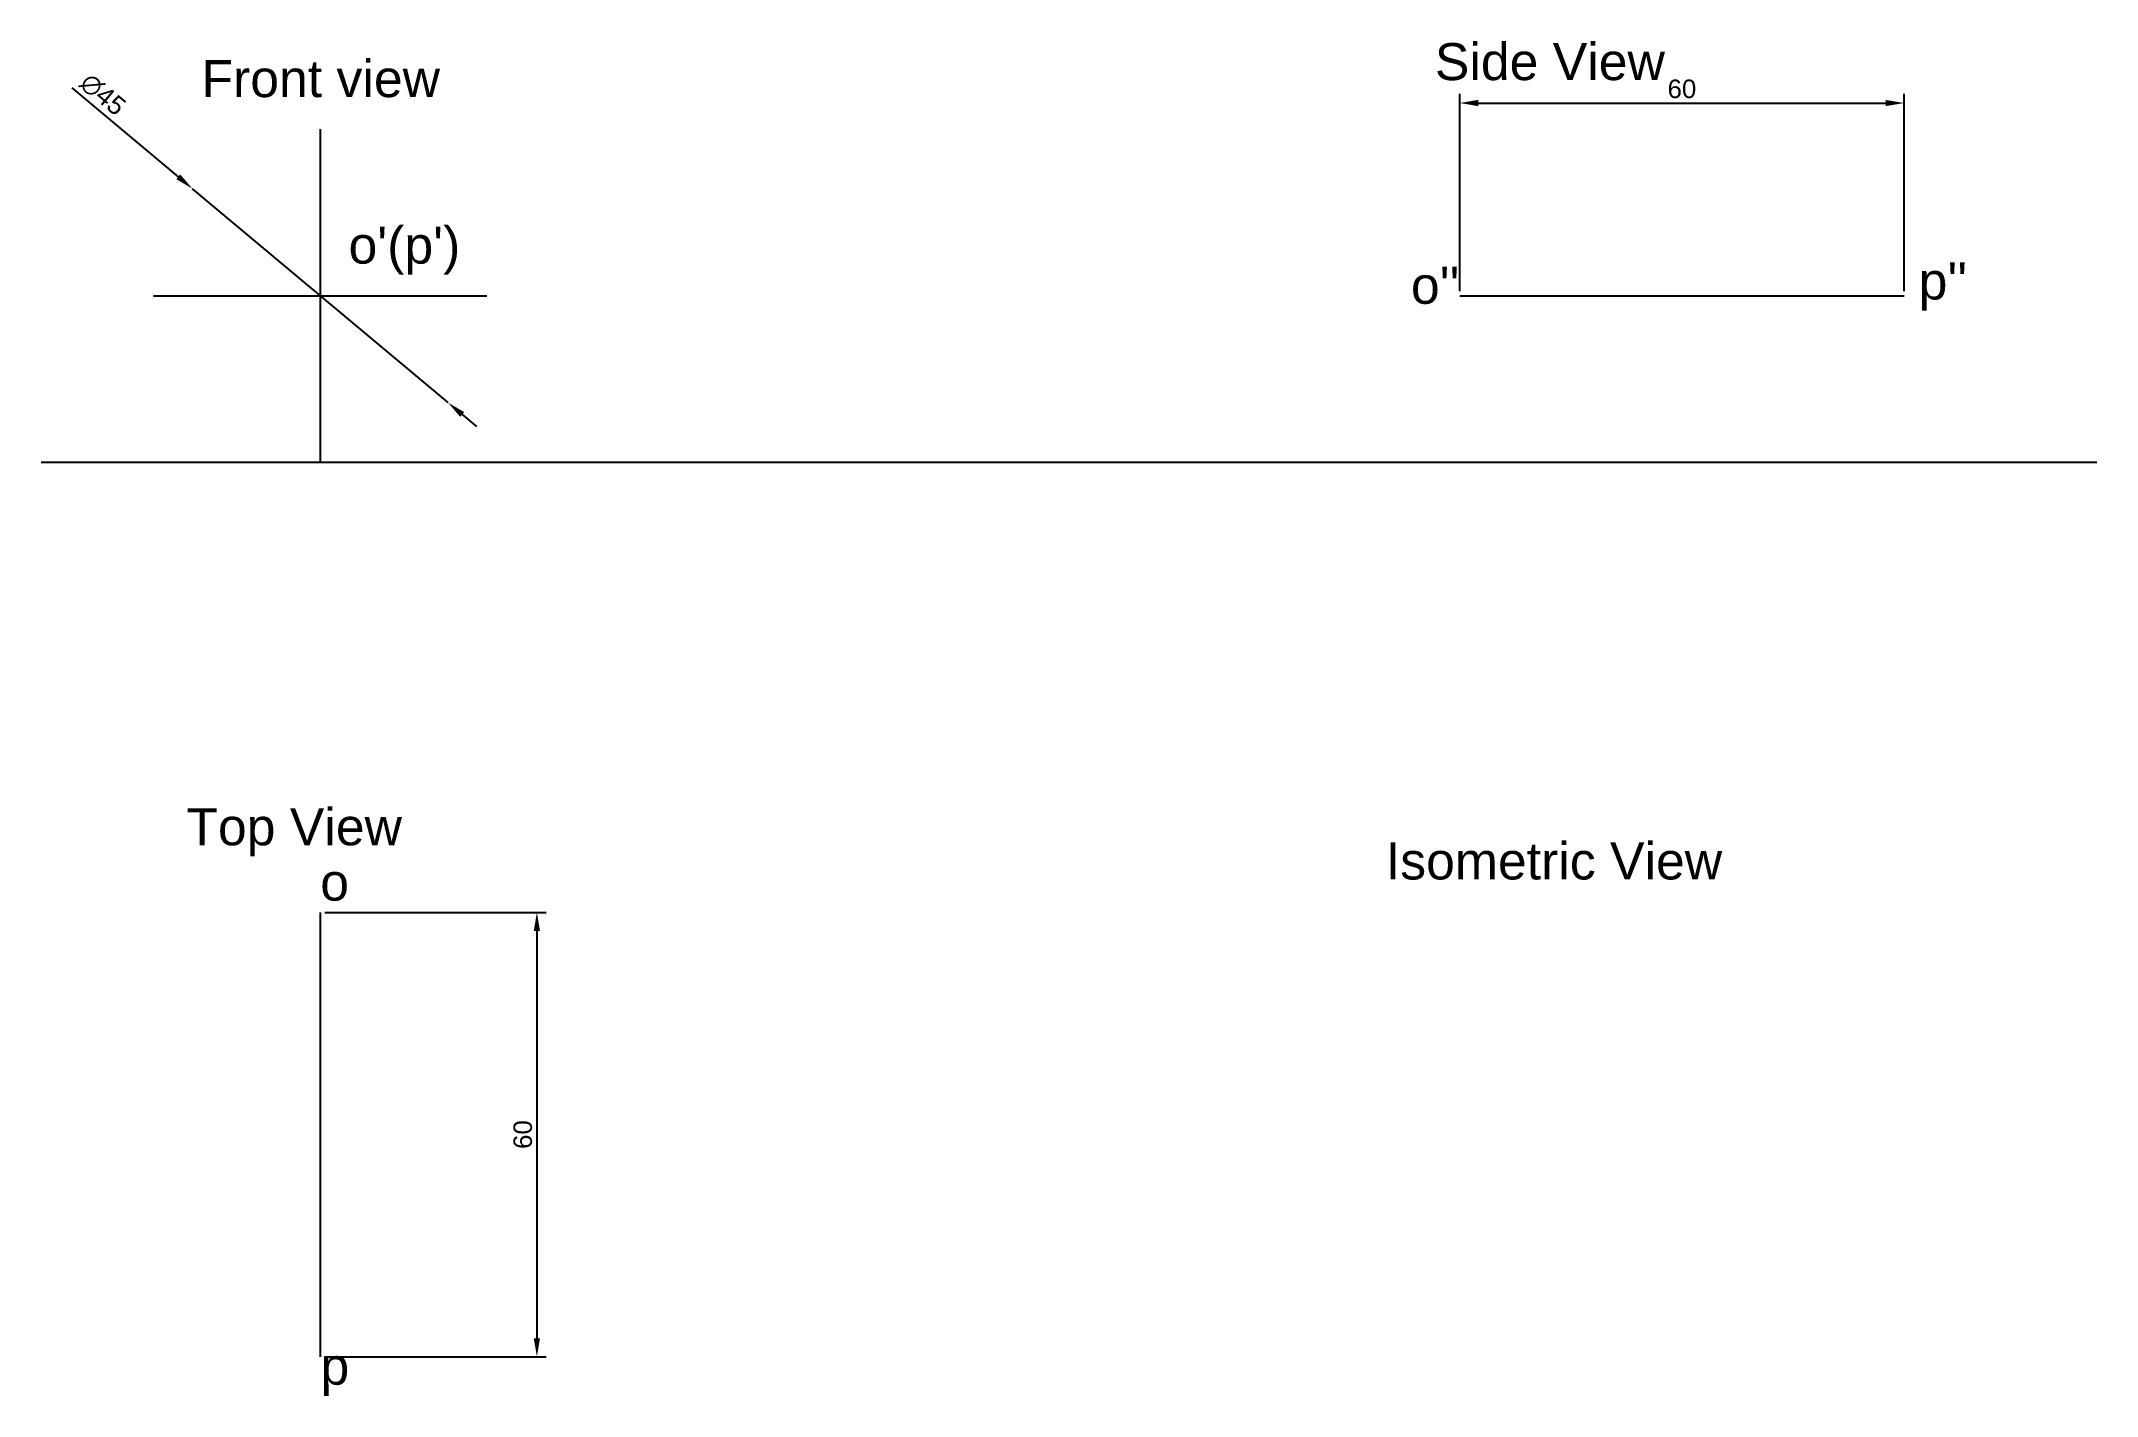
# Paper-space layout 'wk6_Q2' of a CAD drawing. Header units: millimetres. Extents: x 13 to 290, y 14 to 197.
import ezdxf

# ---------------------------------------------------------------- set-up
doc = ezdxf.new("R2010")
doc.units = ezdxf.units.MM
doc.styles.get("Standard").update_dxf_attribs({"font": 'arial.ttf'})
doc.dimstyles.new('ISO-25', dxfattribs={"dimtxt": 2.5, "dimasz": 2.5, "dimexe": 1.25, "dimexo": 0.625, "dimtad": 1, "dimtxsty": 'Standard', "dimcen": 2.5, "dimadec": 0, "dimazin": 0, "dimtfac": 1, "dimtmove": 0, "dimatfit": 3, "dimfxl": 1, "dimarcsym": 0})

# ---------------------------------------------------------------- blocks, each defined once
blk = doc.blocks.new('*D17')
at = {"color": 0, "lineweight": -2, "transparency": 16777216}
for p, q in [((16.8, 190.83), (31.16, 178.82)), ((67.58, 148.33), (33.07, 177.21)), ((69.5, 146.73), (71.42, 145.12))]:
    blk.add_line(p, q, dxfattribs=at)
at = {"color": 0, "transparency": 16777216}
for points in [[(31.42, 179.14), (30.89, 178.5), (33.07, 177.21)], [(69.77, 147.05), (69.23, 146.41), (67.58, 148.33)]]:
    blk.add_solid(points, dxfattribs=at)
at = {"layer": 'Defpoints', "color": 0, "transparency": 16777216}
for p in [(33.07, 177.21), (67.58, 148.33)]:
    blk.add_point(p, dxfattribs=at)
at = {"color": 0, "transparency": 16777216, "insert": (20.97, 189.92), "char_height": 2.5, "attachment_point": 5, "rotation": 320.0743}
blk.add_mtext('∅45', dxfattribs=at)
blk = doc.blocks.new('*D18')
at = {"color": 0, "lineweight": -2, "transparency": 16777216}
for p, q in [((50.95, 79.52), (80.83, 79.52)), ((79.58, 77.02), (79.58, 22.02)), ((50.95, 19.52), (80.83, 19.52))]:
    blk.add_line(p, q, dxfattribs=at)
at = {"color": 0, "transparency": 16777216}
for points in [[(79.16, 77.02), (80, 77.02), (79.58, 79.52)], [(79.16, 22.02), (80, 22.02), (79.58, 19.52)]]:
    blk.add_solid(points, dxfattribs=at)
at = {"layer": 'Defpoints', "color": 0, "transparency": 16777216}
for p in [(50.33, 79.52), (50.33, 19.52), (79.58, 19.52)]:
    blk.add_point(p, dxfattribs=at)
at = {"color": 0, "transparency": 16777216, "insert": (77.68, 49.52), "char_height": 2.5, "attachment_point": 5, "rotation": 90}
blk.add_mtext('60', dxfattribs=at)
blk = doc.blocks.new('*D19')
at = {"color": 0, "lineweight": -2, "transparency": 16777216}
for p, q in [((204.19, 163.4), (204.19, 190.03)), ((206.69, 188.78), (261.69, 188.78)), ((264.19, 163.4), (264.19, 190.03))]:
    blk.add_line(p, q, dxfattribs=at)
at = {"color": 0, "transparency": 16777216}
for points in [[(206.69, 189.2), (206.69, 188.36), (204.19, 188.78)], [(261.69, 189.2), (261.69, 188.36), (264.19, 188.78)]]:
    blk.add_solid(points, dxfattribs=at)
at = {"layer": 'Defpoints', "color": 0, "transparency": 16777216}
for p in [(264.19, 188.78), (204.19, 162.77), (264.19, 162.77)]:
    blk.add_point(p, dxfattribs=at)
at = {"color": 0, "transparency": 16777216, "insert": (234.19, 190.68), "char_height": 2.5, "attachment_point": 5}
blk.add_mtext('60', dxfattribs=at)

psp = doc.layouts.new('wk6_Q2')

# ---------------------------------------------------------------- linework, layer by layer
for p, q in [((50.328, 185.272), (50.328, 140.272)), ((27.828, 162.772), (72.828, 162.772)), ((204.193, 162.772), (264.193, 162.772)), ((12.637, 140.272), (290.221, 140.272)), ((50.328, 79.519), (50.328, 19.519))]:
    psp.add_line(p, q)

# ---------------------------------------------------------------- texts
for s, p in [('Side View', (200.833, 191.87)), ('Front view', (34.284, 189.577)), ("o'(p')", (54.147, 167.099)), ("o''", (197.599, 161.676)), ("p''", (266.155, 162.255)), ('Top View', (32.246, 88.573)), ('Isometric View', (194.212, 83.958)), ('o', (50.328, 81.106)), ('p', (50.357, 15.749))]:
    psp.add_text(s, height=5).set_placement(p)

# ---------------------------------------------------------------- dimensions: what is measured, and where the dimension line sits
dim = psp.add_diameter_dim_2p(p1=(67.583, 148.332), p2=(33.073, 177.212), dimstyle='ISO-25', override={"dimlfac": -1})
dim.commit()
dim.dimension.update_dxf_attribs({"geometry": '*D17', "text_midpoint": (19.701, 188.404), "dimtype": 163})
dim = psp.add_linear_dim(base=(264.193, 188.778), p1=(204.193, 162.772), p2=(264.193, 162.772), dimstyle='ISO-25')
dim.commit()
dim.dimension.update_dxf_attribs({"geometry": '*D19', "text_midpoint": (234.193, 190.68)})
dim = psp.add_linear_dim(base=(79.582, 19.519), p1=(50.328, 79.519), p2=(50.328, 19.519), angle=90, dimstyle='ISO-25')
dim.commit()
dim.dimension.update_dxf_attribs({"geometry": '*D18', "text_midpoint": (77.68, 49.519)})

doc.saveas('drawing.dxf')
